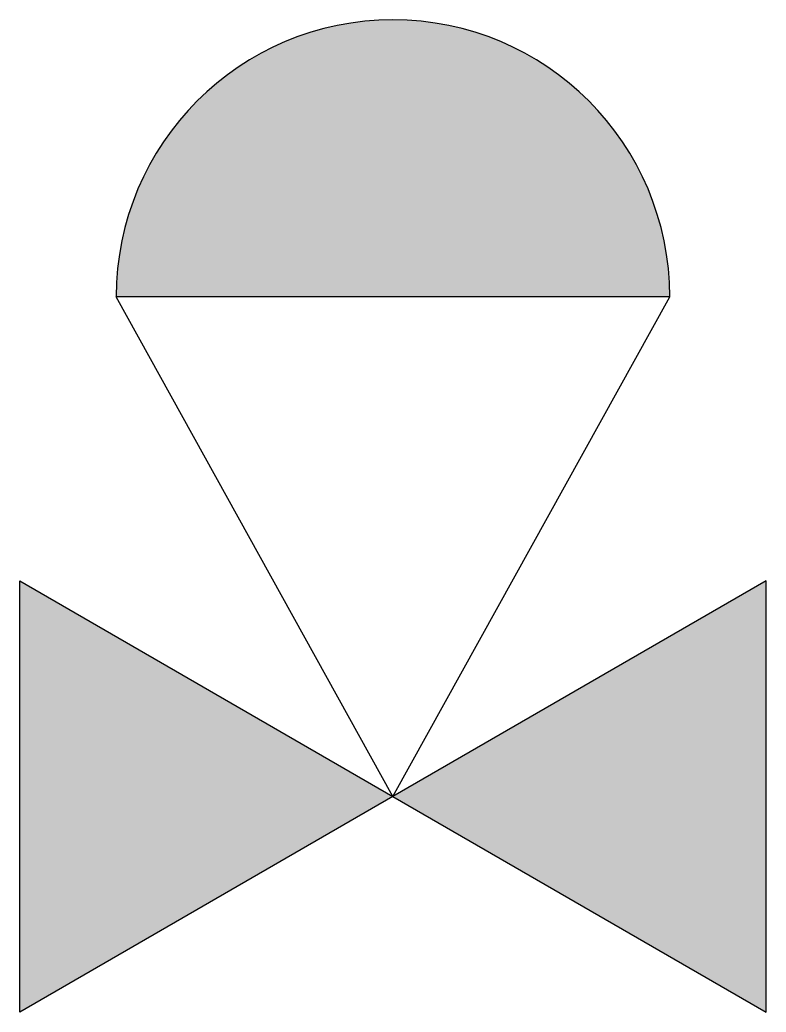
# Model space of a CAD drawing. Header units: millimetres. Extents: x -10130.044 to -10129.784, y 60.968 to 61.314.
import ezdxf

# ---------------------------------------------------------------- set-up
doc = ezdxf.new("R2010")
doc.units = ezdxf.units.MM
doc.header["$LTSCALE"] = 10
doc.layers.add('Tub_Válvulas', color=2, linetype='Continuous')

msp = doc.modelspace()

# ---------------------------------------------------------------- hatches: boundary and pattern name
at = {"layer": 'Tub_Válvulas'}
h = msp.add_hatch(color=1, dxfattribs=at)
h.paths.add_polyline_path([(-10130.04378, 60.96847), (-10129.91388, 61.04347), (-10130.04378, 61.11847)])
h.paths.add_polyline_path([(-10129.78397, 60.96847), (-10129.78397, 61.11847), (-10129.91388, 61.04347)])
h.paths.add_polyline_path([(-10130.01022, 61.21734), (-10129.81753, 61.21734, 1)])

# ---------------------------------------------------------------- linework, layer by layer
for p, q in [((-10129.91388, 61.04347), (-10130.01022, 61.21734)), ((-10129.81753, 61.21734), (-10130.01022, 61.21734)), ((-10129.91388, 61.04347), (-10129.81753, 61.21734))]:
    msp.add_line(p, q, dxfattribs=at)
for points in [[(-10130.04378, 60.96847), (-10130.04378, 61.11847), (-10129.91388, 61.04347)], [(-10129.78397, 60.96847), (-10129.78397, 61.11847), (-10129.91388, 61.04347)]]:
    msp.add_lwpolyline(points, close=True, dxfattribs=at)
msp.add_arc((-10129.91388, 61.21734), 0.09635, 0, 180, dxfattribs=at)

doc.saveas('drawing.dxf')
